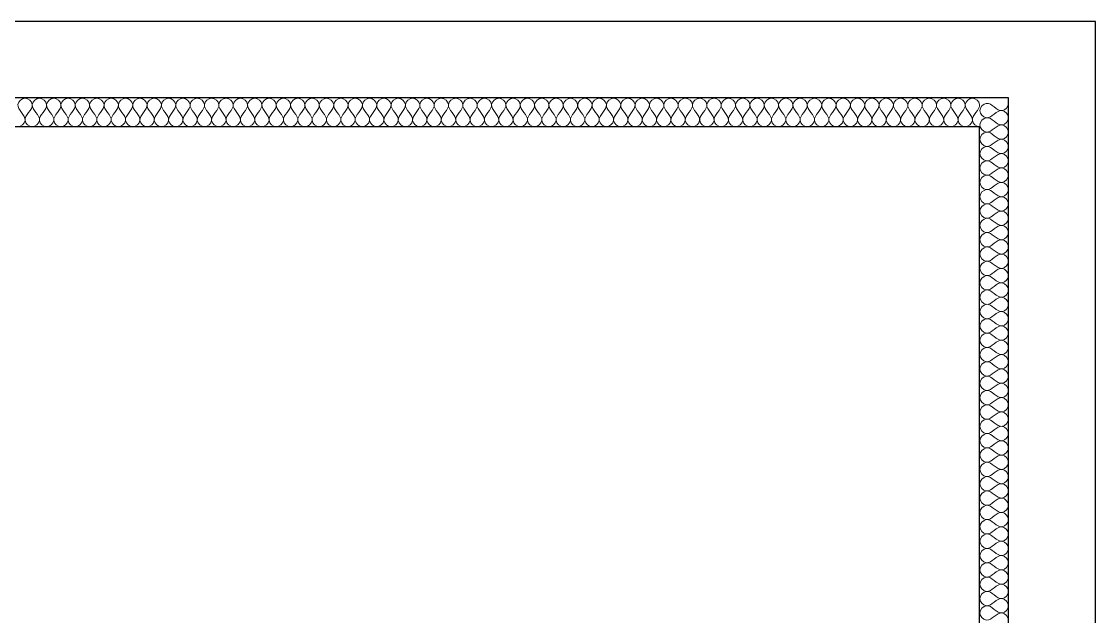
# Model space of a CAD drawing. Header units: metres. Extents: x 125 to 1179, y 511 to 749.
# Drawn here: x 694.06 to 735.69, y 676.27 to 699.33 of the extents above; entities that cross this region are included whole.
import ezdxf

# ---------------------------------------------------------------- set-up
doc = ezdxf.new("R2010")
doc.units = ezdxf.units.M
doc.layers.add('Text18', color=8, linetype='Continuous', lineweight=18)

msp = doc.modelspace()

# ---------------------------------------------------------------- linework, layer by layer
for p, q in [((735.692, 699.329), (385.661, 699.329)), ((735.692, 527.829), (735.692, 699.329)), ((732.321, 696.369), (510.855, 696.369)), ((732.321, 531.2), (732.321, 696.369)), ((731.197, 695.245), (532.321, 695.245)), ((731.197, 605.919), (731.197, 695.245))]:
    msp.add_line(p, q)
at = {"layer": 'Text18', "color": 0, "ltscale": 0.5}
for points, knots in [([(694.48, 696.107), (694.463, 696.227), (694.202, 696.488), (693.705, 695.993), (694.425, 695.609), (694.048, 695.246), (693.924, 695.245)], [2.217326, 2.217326, 2.217326, 2.217326, 2.553667, 2.890008, 3.49416, 3.830501, 3.830501, 3.830501, 3.830501]), ([(694.48, 695.245), (694.349, 695.246), (693.984, 695.609), (694.51, 695.892), (694.48, 696.107)], [1.2768335, 1.2768335, 1.2768335, 1.2768335, 1.6131741, 2.2173264, 2.2173264, 2.2173264, 2.2173264]), ([(695.036, 696.107), (695.02, 696.227), (694.758, 696.488), (694.261, 695.993), (694.982, 695.609), (694.605, 695.246), (694.48, 695.245)], [2.217326, 2.217326, 2.217326, 2.217326, 2.553667, 2.890008, 3.49416, 3.830501, 3.830501, 3.830501, 3.830501]), ([(695.036, 695.245), (694.906, 695.246), (694.54, 695.609), (695.066, 695.892), (695.036, 696.107)], [1.2768335, 1.2768335, 1.2768335, 1.2768335, 1.6131741, 2.2173264, 2.2173264, 2.2173264, 2.2173264]), ([(695.593, 696.107), (695.576, 696.227), (695.315, 696.488), (694.817, 695.993), (695.538, 695.609), (695.161, 695.246), (695.036, 695.245)], [2.217326, 2.217326, 2.217326, 2.217326, 2.553667, 2.890008, 3.49416, 3.830501, 3.830501, 3.830501, 3.830501]), ([(695.593, 695.245), (695.462, 695.246), (695.096, 695.609), (695.622, 695.892), (695.593, 696.107)], [1.2768335, 1.2768335, 1.2768335, 1.2768335, 1.6131741, 2.2173264, 2.2173264, 2.2173264, 2.2173264]), ([(696.149, 696.107), (696.132, 696.227), (695.871, 696.488), (695.374, 695.993), (696.094, 695.609), (695.717, 695.246), (695.593, 695.245)], [2.217326, 2.217326, 2.217326, 2.217326, 2.553667, 2.890008, 3.49416, 3.830501, 3.830501, 3.830501, 3.830501]), ([(696.149, 695.245), (696.018, 695.246), (695.653, 695.609), (696.179, 695.892), (696.149, 696.107)], [1.2768335, 1.2768335, 1.2768335, 1.2768335, 1.6131741, 2.2173264, 2.2173264, 2.2173264, 2.2173264]), ([(696.705, 696.107), (696.689, 696.227), (696.427, 696.488), (695.93, 695.993), (696.651, 695.609), (696.274, 695.246), (696.149, 695.245)], [2.217326, 2.217326, 2.217326, 2.217326, 2.553667, 2.890008, 3.49416, 3.830501, 3.830501, 3.830501, 3.830501]), ([(696.705, 695.245), (696.575, 695.246), (696.209, 695.609), (696.735, 695.892), (696.705, 696.107)], [1.2768335, 1.2768335, 1.2768335, 1.2768335, 1.6131741, 2.2173264, 2.2173264, 2.2173264, 2.2173264]), ([(697.262, 696.107), (697.245, 696.227), (696.984, 696.488), (696.486, 695.993), (697.207, 695.609), (696.83, 695.246), (696.705, 695.245)], [2.217326, 2.217326, 2.217326, 2.217326, 2.553667, 2.890008, 3.49416, 3.830501, 3.830501, 3.830501, 3.830501]), ([(697.262, 695.245), (697.131, 695.246), (696.765, 695.609), (697.291, 695.892), (697.262, 696.107)], [1.2768335, 1.2768335, 1.2768335, 1.2768335, 1.6131741, 2.2173264, 2.2173264, 2.2173264, 2.2173264]), ([(697.818, 696.107), (697.801, 696.227), (697.54, 696.488), (697.042, 695.993), (697.763, 695.609), (697.386, 695.246), (697.262, 695.245)], [2.217326, 2.217326, 2.217326, 2.217326, 2.553667, 2.890008, 3.49416, 3.830501, 3.830501, 3.830501, 3.830501]), ([(697.818, 695.245), (697.687, 695.246), (697.322, 695.609), (697.848, 695.892), (697.818, 696.107)], [1.2768335, 1.2768335, 1.2768335, 1.2768335, 1.6131741, 2.2173264, 2.2173264, 2.2173264, 2.2173264]), ([(698.374, 696.107), (698.358, 696.227), (698.096, 696.488), (697.599, 695.993), (698.319, 695.609), (697.943, 695.246), (697.818, 695.245)], [2.217326, 2.217326, 2.217326, 2.217326, 2.553667, 2.890008, 3.49416, 3.830501, 3.830501, 3.830501, 3.830501]), ([(698.374, 695.245), (698.243, 695.246), (697.878, 695.609), (698.404, 695.892), (698.374, 696.107)], [1.2768335, 1.2768335, 1.2768335, 1.2768335, 1.6131741, 2.2173264, 2.2173264, 2.2173264, 2.2173264]), ([(698.931, 696.107), (698.914, 696.227), (698.653, 696.488), (698.155, 695.993), (698.876, 695.609), (698.499, 695.246), (698.374, 695.245)], [2.217326, 2.217326, 2.217326, 2.217326, 2.553667, 2.890008, 3.49416, 3.830501, 3.830501, 3.830501, 3.830501]), ([(698.931, 695.245), (698.8, 695.246), (698.434, 695.609), (698.96, 695.892), (698.931, 696.107)], [1.2768335, 1.2768335, 1.2768335, 1.2768335, 1.6131741, 2.2173264, 2.2173264, 2.2173264, 2.2173264]), ([(699.487, 696.107), (699.47, 696.227), (699.209, 696.488), (698.711, 695.993), (699.432, 695.609), (699.055, 695.246), (698.931, 695.245)], [2.217326, 2.217326, 2.217326, 2.217326, 2.553667, 2.890008, 3.49416, 3.830501, 3.830501, 3.830501, 3.830501]), ([(699.487, 695.245), (699.356, 695.246), (698.991, 695.609), (699.517, 695.892), (699.487, 696.107)], [1.2768335, 1.2768335, 1.2768335, 1.2768335, 1.6131741, 2.2173264, 2.2173264, 2.2173264, 2.2173264]), ([(700.043, 696.107), (700.027, 696.227), (699.765, 696.488), (699.268, 695.993), (699.988, 695.609), (699.612, 695.246), (699.487, 695.245)], [2.217326, 2.217326, 2.217326, 2.217326, 2.553667, 2.890008, 3.49416, 3.830501, 3.830501, 3.830501, 3.830501]), ([(700.043, 695.245), (699.912, 695.246), (699.547, 695.609), (700.073, 695.892), (700.043, 696.107)], [1.2768335, 1.2768335, 1.2768335, 1.2768335, 1.6131741, 2.2173264, 2.2173264, 2.2173264, 2.2173264]), ([(700.6, 696.107), (700.583, 696.227), (700.322, 696.488), (699.824, 695.993), (700.545, 695.609), (700.168, 695.246), (700.043, 695.245)], [2.217326, 2.217326, 2.217326, 2.217326, 2.553667, 2.890008, 3.49416, 3.830501, 3.830501, 3.830501, 3.830501]), ([(700.6, 695.245), (700.469, 695.246), (700.103, 695.609), (700.629, 695.892), (700.6, 696.107)], [1.2768335, 1.2768335, 1.2768335, 1.2768335, 1.6131741, 2.2173264, 2.2173264, 2.2173264, 2.2173264]), ([(701.156, 696.107), (701.139, 696.227), (700.878, 696.488), (700.38, 695.993), (701.101, 695.609), (700.724, 695.246), (700.6, 695.245)], [2.217326, 2.217326, 2.217326, 2.217326, 2.553667, 2.890008, 3.49416, 3.830501, 3.830501, 3.830501, 3.830501]), ([(701.156, 695.245), (701.025, 695.246), (700.66, 695.609), (701.186, 695.892), (701.156, 696.107)], [1.2768335, 1.2768335, 1.2768335, 1.2768335, 1.6131741, 2.2173264, 2.2173264, 2.2173264, 2.2173264]), ([(701.712, 696.107), (701.696, 696.227), (701.434, 696.488), (700.937, 695.993), (701.657, 695.609), (701.281, 695.246), (701.156, 695.245)], [2.217326, 2.217326, 2.217326, 2.217326, 2.553667, 2.890008, 3.49416, 3.830501, 3.830501, 3.830501, 3.830501]), ([(701.712, 695.245), (701.581, 695.246), (701.216, 695.609), (701.742, 695.892), (701.712, 696.107)], [1.2768335, 1.2768335, 1.2768335, 1.2768335, 1.6131741, 2.2173264, 2.2173264, 2.2173264, 2.2173264]), ([(702.268, 696.107), (702.252, 696.227), (701.99, 696.488), (701.493, 695.993), (702.214, 695.609), (701.837, 695.246), (701.712, 695.245)], [2.217326, 2.217326, 2.217326, 2.217326, 2.553667, 2.890008, 3.49416, 3.830501, 3.830501, 3.830501, 3.830501]), ([(702.268, 695.245), (702.138, 695.246), (701.772, 695.609), (702.298, 695.892), (702.268, 696.107)], [1.2768335, 1.2768335, 1.2768335, 1.2768335, 1.6131741, 2.2173264, 2.2173264, 2.2173264, 2.2173264]), ([(702.825, 696.107), (702.808, 696.227), (702.547, 696.488), (702.049, 695.993), (702.77, 695.609), (702.393, 695.246), (702.268, 695.245)], [2.217326, 2.217326, 2.217326, 2.217326, 2.553667, 2.890008, 3.49416, 3.830501, 3.830501, 3.830501, 3.830501]), ([(702.825, 695.245), (702.694, 695.246), (702.328, 695.609), (702.855, 695.892), (702.825, 696.107)], [1.2768335, 1.2768335, 1.2768335, 1.2768335, 1.6131741, 2.2173264, 2.2173264, 2.2173264, 2.2173264]), ([(703.381, 696.107), (703.364, 696.227), (703.103, 696.488), (702.606, 695.993), (703.326, 695.609), (702.949, 695.246), (702.825, 695.245)], [2.217326, 2.217326, 2.217326, 2.217326, 2.553667, 2.890008, 3.49416, 3.830501, 3.830501, 3.830501, 3.830501]), ([(703.381, 695.245), (703.25, 695.246), (702.885, 695.609), (703.411, 695.892), (703.381, 696.107)], [1.2768335, 1.2768335, 1.2768335, 1.2768335, 1.6131741, 2.2173264, 2.2173264, 2.2173264, 2.2173264]), ([(703.937, 696.107), (703.921, 696.227), (703.659, 696.488), (703.162, 695.993), (703.883, 695.609), (703.506, 695.246), (703.381, 695.245)], [2.217326, 2.217326, 2.217326, 2.217326, 2.553667, 2.890008, 3.49416, 3.830501, 3.830501, 3.830501, 3.830501]), ([(703.937, 695.245), (703.807, 695.246), (703.441, 695.609), (703.967, 695.892), (703.937, 696.107)], [1.2768335, 1.2768335, 1.2768335, 1.2768335, 1.6131741, 2.2173264, 2.2173264, 2.2173264, 2.2173264]), ([(704.494, 696.107), (704.477, 696.227), (704.216, 696.488), (703.718, 695.993), (704.439, 695.609), (704.062, 695.246), (703.937, 695.245)], [2.217326, 2.217326, 2.217326, 2.217326, 2.553667, 2.890008, 3.49416, 3.830501, 3.830501, 3.830501, 3.830501]), ([(704.494, 695.245), (704.363, 695.246), (703.997, 695.609), (704.524, 695.892), (704.494, 696.107)], [1.2768335, 1.2768335, 1.2768335, 1.2768335, 1.6131741, 2.2173264, 2.2173264, 2.2173264, 2.2173264]), ([(705.05, 696.107), (705.033, 696.227), (704.772, 696.488), (704.275, 695.993), (704.995, 695.609), (704.618, 695.246), (704.494, 695.245)], [2.217326, 2.217326, 2.217326, 2.217326, 2.553667, 2.890008, 3.49416, 3.830501, 3.830501, 3.830501, 3.830501]), ([(705.05, 695.245), (704.919, 695.246), (704.554, 695.609), (705.08, 695.892), (705.05, 696.107)], [1.2768335, 1.2768335, 1.2768335, 1.2768335, 1.6131741, 2.2173264, 2.2173264, 2.2173264, 2.2173264]), ([(705.606, 696.107), (705.59, 696.227), (705.328, 696.488), (704.831, 695.993), (705.552, 695.609), (705.175, 695.246), (705.05, 695.245)], [2.217326, 2.217326, 2.217326, 2.217326, 2.553667, 2.890008, 3.49416, 3.830501, 3.830501, 3.830501, 3.830501]), ([(705.606, 695.245), (705.476, 695.246), (705.11, 695.609), (705.636, 695.892), (705.606, 696.107)], [1.2768335, 1.2768335, 1.2768335, 1.2768335, 1.6131741, 2.2173264, 2.2173264, 2.2173264, 2.2173264]), ([(706.163, 696.107), (706.146, 696.227), (705.885, 696.488), (705.387, 695.993), (706.108, 695.609), (705.731, 695.246), (705.606, 695.245)], [2.217326, 2.217326, 2.217326, 2.217326, 2.553667, 2.890008, 3.49416, 3.830501, 3.830501, 3.830501, 3.830501]), ([(706.163, 695.245), (706.032, 695.246), (705.666, 695.609), (706.193, 695.892), (706.163, 696.107)], [1.2768335, 1.2768335, 1.2768335, 1.2768335, 1.6131741, 2.2173264, 2.2173264, 2.2173264, 2.2173264]), ([(706.719, 696.107), (706.702, 696.227), (706.441, 696.488), (705.944, 695.993), (706.664, 695.609), (706.287, 695.246), (706.163, 695.245)], [2.217326, 2.217326, 2.217326, 2.217326, 2.553667, 2.890008, 3.49416, 3.830501, 3.830501, 3.830501, 3.830501]), ([(706.719, 695.245), (706.588, 695.246), (706.223, 695.609), (706.749, 695.892), (706.719, 696.107)], [1.2768335, 1.2768335, 1.2768335, 1.2768335, 1.6131741, 2.2173264, 2.2173264, 2.2173264, 2.2173264]), ([(707.275, 696.107), (707.259, 696.227), (706.997, 696.488), (706.5, 695.993), (707.221, 695.609), (706.844, 695.246), (706.719, 695.245)], [2.217326, 2.217326, 2.217326, 2.217326, 2.553667, 2.890008, 3.49416, 3.830501, 3.830501, 3.830501, 3.830501]), ([(707.275, 695.245), (707.145, 695.246), (706.779, 695.609), (707.305, 695.892), (707.275, 696.107)], [1.2768335, 1.2768335, 1.2768335, 1.2768335, 1.6131741, 2.2173264, 2.2173264, 2.2173264, 2.2173264]), ([(707.832, 696.107), (707.815, 696.227), (707.554, 696.488), (707.056, 695.993), (707.777, 695.609), (707.4, 695.246), (707.275, 695.245)], [2.217326, 2.217326, 2.217326, 2.217326, 2.553667, 2.890008, 3.49416, 3.830501, 3.830501, 3.830501, 3.830501]), ([(707.832, 695.245), (707.701, 695.246), (707.335, 695.609), (707.862, 695.892), (707.832, 696.107)], [1.2768335, 1.2768335, 1.2768335, 1.2768335, 1.6131741, 2.2173264, 2.2173264, 2.2173264, 2.2173264]), ([(708.388, 696.107), (708.371, 696.227), (708.11, 696.488), (707.613, 695.993), (708.333, 695.609), (707.956, 695.246), (707.832, 695.245)], [2.217326, 2.217326, 2.217326, 2.217326, 2.553667, 2.890008, 3.49416, 3.830501, 3.830501, 3.830501, 3.830501]), ([(708.388, 695.245), (708.257, 695.246), (707.892, 695.609), (708.418, 695.892), (708.388, 696.107)], [1.2768335, 1.2768335, 1.2768335, 1.2768335, 1.6131741, 2.2173264, 2.2173264, 2.2173264, 2.2173264]), ([(708.944, 696.107), (708.928, 696.227), (708.666, 696.488), (708.169, 695.993), (708.89, 695.609), (708.513, 695.246), (708.388, 695.245)], [2.217326, 2.217326, 2.217326, 2.217326, 2.553667, 2.890008, 3.49416, 3.830501, 3.830501, 3.830501, 3.830501]), ([(708.944, 695.245), (708.814, 695.246), (708.448, 695.609), (708.974, 695.892), (708.944, 696.107)], [1.2768335, 1.2768335, 1.2768335, 1.2768335, 1.6131741, 2.2173264, 2.2173264, 2.2173264, 2.2173264]), ([(709.501, 696.107), (709.484, 696.227), (709.223, 696.488), (708.725, 695.993), (709.446, 695.609), (709.069, 695.246), (708.944, 695.245)], [2.217326, 2.217326, 2.217326, 2.217326, 2.553667, 2.890008, 3.49416, 3.830501, 3.830501, 3.830501, 3.830501]), ([(709.501, 695.245), (709.37, 695.246), (709.004, 695.609), (709.531, 695.892), (709.501, 696.107)], [1.2768335, 1.2768335, 1.2768335, 1.2768335, 1.6131741, 2.2173264, 2.2173264, 2.2173264, 2.2173264]), ([(710.057, 696.107), (710.04, 696.227), (709.779, 696.488), (709.282, 695.993), (710.002, 695.609), (709.625, 695.246), (709.501, 695.245)], [2.217326, 2.217326, 2.217326, 2.217326, 2.553667, 2.890008, 3.49416, 3.830501, 3.830501, 3.830501, 3.830501]), ([(710.057, 695.245), (709.926, 695.246), (709.561, 695.609), (710.087, 695.892), (710.057, 696.107)], [1.2768335, 1.2768335, 1.2768335, 1.2768335, 1.6131741, 2.2173264, 2.2173264, 2.2173264, 2.2173264]), ([(710.613, 696.107), (710.597, 696.227), (710.335, 696.488), (709.838, 695.993), (710.559, 695.609), (710.182, 695.246), (710.057, 695.245)], [2.217326, 2.217326, 2.217326, 2.217326, 2.553667, 2.890008, 3.49416, 3.830501, 3.830501, 3.830501, 3.830501]), ([(710.613, 695.245), (710.483, 695.246), (710.117, 695.609), (710.643, 695.892), (710.613, 696.107)], [1.2768335, 1.2768335, 1.2768335, 1.2768335, 1.6131741, 2.2173264, 2.2173264, 2.2173264, 2.2173264]), ([(711.17, 696.107), (711.153, 696.227), (710.892, 696.488), (710.394, 695.993), (711.115, 695.609), (710.738, 695.246), (710.613, 695.245)], [2.217326, 2.217326, 2.217326, 2.217326, 2.553667, 2.890008, 3.49416, 3.830501, 3.830501, 3.830501, 3.830501]), ([(711.17, 695.245), (711.039, 695.246), (710.673, 695.609), (711.2, 695.892), (711.17, 696.107)], [1.2768335, 1.2768335, 1.2768335, 1.2768335, 1.6131741, 2.2173264, 2.2173264, 2.2173264, 2.2173264]), ([(711.726, 696.107), (711.709, 696.227), (711.448, 696.488), (710.951, 695.993), (711.671, 695.609), (711.294, 695.246), (711.17, 695.245)], [2.217326, 2.217326, 2.217326, 2.217326, 2.553667, 2.890008, 3.49416, 3.830501, 3.830501, 3.830501, 3.830501]), ([(711.726, 695.245), (711.595, 695.246), (711.23, 695.609), (711.756, 695.892), (711.726, 696.107)], [1.2768335, 1.2768335, 1.2768335, 1.2768335, 1.6131741, 2.2173264, 2.2173264, 2.2173264, 2.2173264]), ([(712.282, 696.107), (712.266, 696.227), (712.004, 696.488), (711.507, 695.993), (712.228, 695.609), (711.851, 695.246), (711.726, 695.245)], [2.217326, 2.217326, 2.217326, 2.217326, 2.553667, 2.890008, 3.49416, 3.830501, 3.830501, 3.830501, 3.830501]), ([(712.282, 695.245), (712.152, 695.246), (711.786, 695.609), (712.312, 695.892), (712.282, 696.107)], [1.2768335, 1.2768335, 1.2768335, 1.2768335, 1.6131741, 2.2173264, 2.2173264, 2.2173264, 2.2173264]), ([(712.839, 696.107), (712.822, 696.227), (712.561, 696.488), (712.063, 695.993), (712.784, 695.609), (712.407, 695.246), (712.282, 695.245)], [2.217326, 2.217326, 2.217326, 2.217326, 2.553667, 2.890008, 3.49416, 3.830501, 3.830501, 3.830501, 3.830501]), ([(712.839, 695.245), (712.708, 695.246), (712.342, 695.609), (712.868, 695.892), (712.839, 696.107)], [1.2768335, 1.2768335, 1.2768335, 1.2768335, 1.6131741, 2.2173264, 2.2173264, 2.2173264, 2.2173264]), ([(713.395, 696.107), (713.378, 696.227), (713.117, 696.488), (712.62, 695.993), (713.34, 695.609), (712.963, 695.246), (712.839, 695.245)], [2.217326, 2.217326, 2.217326, 2.217326, 2.553667, 2.890008, 3.49416, 3.830501, 3.830501, 3.830501, 3.830501]), ([(713.395, 695.245), (713.264, 695.246), (712.899, 695.609), (713.425, 695.892), (713.395, 696.107)], [1.2768335, 1.2768335, 1.2768335, 1.2768335, 1.6131741, 2.2173264, 2.2173264, 2.2173264, 2.2173264]), ([(713.951, 696.107), (713.935, 696.227), (713.673, 696.488), (713.176, 695.993), (713.897, 695.609), (713.52, 695.246), (713.395, 695.245)], [2.217326, 2.217326, 2.217326, 2.217326, 2.553667, 2.890008, 3.49416, 3.830501, 3.830501, 3.830501, 3.830501]), ([(713.951, 695.245), (713.821, 695.246), (713.455, 695.609), (713.981, 695.892), (713.951, 696.107)], [1.2768335, 1.2768335, 1.2768335, 1.2768335, 1.6131741, 2.2173264, 2.2173264, 2.2173264, 2.2173264]), ([(714.508, 696.107), (714.491, 696.227), (714.23, 696.488), (713.732, 695.993), (714.453, 695.609), (714.076, 695.246), (713.951, 695.245)], [2.217326, 2.217326, 2.217326, 2.217326, 2.553667, 2.890008, 3.49416, 3.830501, 3.830501, 3.830501, 3.830501]), ([(714.508, 695.245), (714.377, 695.246), (714.011, 695.609), (714.537, 695.892), (714.508, 696.107)], [1.2768335, 1.2768335, 1.2768335, 1.2768335, 1.6131741, 2.2173264, 2.2173264, 2.2173264, 2.2173264]), ([(715.064, 696.107), (715.047, 696.227), (714.786, 696.488), (714.288, 695.993), (715.009, 695.609), (714.632, 695.246), (714.508, 695.245)], [2.217326, 2.217326, 2.217326, 2.217326, 2.553667, 2.890008, 3.49416, 3.830501, 3.830501, 3.830501, 3.830501]), ([(715.064, 695.245), (714.933, 695.246), (714.568, 695.609), (715.094, 695.892), (715.064, 696.107)], [1.2768335, 1.2768335, 1.2768335, 1.2768335, 1.6131741, 2.2173264, 2.2173264, 2.2173264, 2.2173264]), ([(715.62, 696.107), (715.604, 696.227), (715.342, 696.488), (714.845, 695.993), (715.565, 695.609), (715.189, 695.246), (715.064, 695.245)], [2.217326, 2.217326, 2.217326, 2.217326, 2.553667, 2.890008, 3.49416, 3.830501, 3.830501, 3.830501, 3.830501]), ([(715.62, 695.245), (715.489, 695.246), (715.124, 695.609), (715.65, 695.892), (715.62, 696.107)], [1.2768335, 1.2768335, 1.2768335, 1.2768335, 1.6131741, 2.2173264, 2.2173264, 2.2173264, 2.2173264]), ([(716.177, 696.107), (716.16, 696.227), (715.899, 696.488), (715.401, 695.993), (716.122, 695.609), (715.745, 695.246), (715.62, 695.245)], [2.217326, 2.217326, 2.217326, 2.217326, 2.553667, 2.890008, 3.49416, 3.830501, 3.830501, 3.830501, 3.830501]), ([(716.177, 695.245), (716.046, 695.246), (715.68, 695.609), (716.206, 695.892), (716.177, 696.107)], [1.2768335, 1.2768335, 1.2768335, 1.2768335, 1.6131741, 2.2173264, 2.2173264, 2.2173264, 2.2173264]), ([(716.733, 696.107), (716.716, 696.227), (716.455, 696.488), (715.957, 695.993), (716.678, 695.609), (716.301, 695.246), (716.177, 695.245)], [2.217326, 2.217326, 2.217326, 2.217326, 2.553667, 2.890008, 3.49416, 3.830501, 3.830501, 3.830501, 3.830501]), ([(716.733, 695.245), (716.602, 695.246), (716.237, 695.609), (716.763, 695.892), (716.733, 696.107)], [1.2768335, 1.2768335, 1.2768335, 1.2768335, 1.6131741, 2.2173264, 2.2173264, 2.2173264, 2.2173264]), ([(717.289, 696.107), (717.273, 696.227), (717.011, 696.488), (716.514, 695.993), (717.234, 695.609), (716.858, 695.246), (716.733, 695.245)], [2.217326, 2.217326, 2.217326, 2.217326, 2.553667, 2.890008, 3.49416, 3.830501, 3.830501, 3.830501, 3.830501]), ([(717.289, 695.245), (717.158, 695.246), (716.793, 695.609), (717.319, 695.892), (717.289, 696.107)], [1.2768335, 1.2768335, 1.2768335, 1.2768335, 1.6131741, 2.2173264, 2.2173264, 2.2173264, 2.2173264]), ([(717.846, 696.107), (717.829, 696.227), (717.568, 696.488), (717.07, 695.993), (717.791, 695.609), (717.414, 695.246), (717.289, 695.245)], [2.217326, 2.217326, 2.217326, 2.217326, 2.553667, 2.890008, 3.49416, 3.830501, 3.830501, 3.830501, 3.830501]), ([(717.846, 695.245), (717.715, 695.246), (717.349, 695.609), (717.875, 695.892), (717.846, 696.107)], [1.2768335, 1.2768335, 1.2768335, 1.2768335, 1.6131741, 2.2173264, 2.2173264, 2.2173264, 2.2173264]), ([(718.402, 696.107), (718.385, 696.227), (718.124, 696.488), (717.626, 695.993), (718.347, 695.609), (717.97, 695.246), (717.846, 695.245)], [2.217326, 2.217326, 2.217326, 2.217326, 2.553667, 2.890008, 3.49416, 3.830501, 3.830501, 3.830501, 3.830501]), ([(718.402, 695.245), (718.271, 695.246), (717.906, 695.609), (718.432, 695.892), (718.402, 696.107)], [1.2768335, 1.2768335, 1.2768335, 1.2768335, 1.6131741, 2.2173264, 2.2173264, 2.2173264, 2.2173264]), ([(718.958, 696.107), (718.942, 696.227), (718.68, 696.488), (718.183, 695.993), (718.903, 695.609), (718.527, 695.246), (718.402, 695.245)], [2.217326, 2.217326, 2.217326, 2.217326, 2.553667, 2.890008, 3.49416, 3.830501, 3.830501, 3.830501, 3.830501]), ([(718.958, 695.245), (718.827, 695.246), (718.462, 695.609), (718.988, 695.892), (718.958, 696.107)], [1.2768335, 1.2768335, 1.2768335, 1.2768335, 1.6131741, 2.2173264, 2.2173264, 2.2173264, 2.2173264]), ([(719.514, 696.107), (719.498, 696.227), (719.236, 696.488), (718.739, 695.993), (719.46, 695.609), (719.083, 695.246), (718.958, 695.245)], [2.217326, 2.217326, 2.217326, 2.217326, 2.553667, 2.890008, 3.49416, 3.830501, 3.830501, 3.830501, 3.830501]), ([(719.514, 695.245), (719.384, 695.246), (719.018, 695.609), (719.544, 695.892), (719.514, 696.107)], [1.2768335, 1.2768335, 1.2768335, 1.2768335, 1.6131741, 2.2173264, 2.2173264, 2.2173264, 2.2173264]), ([(720.071, 696.107), (720.054, 696.227), (719.793, 696.488), (719.295, 695.993), (720.016, 695.609), (719.639, 695.246), (719.514, 695.245)], [2.217326, 2.217326, 2.217326, 2.217326, 2.553667, 2.890008, 3.49416, 3.830501, 3.830501, 3.830501, 3.830501]), ([(720.071, 695.245), (719.94, 695.246), (719.574, 695.609), (720.101, 695.892), (720.071, 696.107)], [1.2768335, 1.2768335, 1.2768335, 1.2768335, 1.6131741, 2.2173264, 2.2173264, 2.2173264, 2.2173264]), ([(720.627, 696.107), (720.61, 696.227), (720.349, 696.488), (719.852, 695.993), (720.572, 695.609), (720.195, 695.246), (720.071, 695.245)], [2.217326, 2.217326, 2.217326, 2.217326, 2.553667, 2.890008, 3.49416, 3.830501, 3.830501, 3.830501, 3.830501]), ([(720.627, 695.245), (720.496, 695.246), (720.131, 695.609), (720.657, 695.892), (720.627, 696.107)], [1.2768335, 1.2768335, 1.2768335, 1.2768335, 1.6131741, 2.2173264, 2.2173264, 2.2173264, 2.2173264]), ([(721.183, 696.107), (721.167, 696.227), (720.905, 696.488), (720.408, 695.993), (721.129, 695.609), (720.752, 695.246), (720.627, 695.245)], [2.217326, 2.217326, 2.217326, 2.217326, 2.553667, 2.890008, 3.49416, 3.830501, 3.830501, 3.830501, 3.830501]), ([(721.183, 695.245), (721.053, 695.246), (720.687, 695.609), (721.213, 695.892), (721.183, 696.107)], [1.2768335, 1.2768335, 1.2768335, 1.2768335, 1.6131741, 2.2173264, 2.2173264, 2.2173264, 2.2173264]), ([(721.74, 696.107), (721.723, 696.227), (721.462, 696.488), (720.964, 695.993), (721.685, 695.609), (721.308, 695.246), (721.183, 695.245)], [2.217326, 2.217326, 2.217326, 2.217326, 2.553667, 2.890008, 3.49416, 3.830501, 3.830501, 3.830501, 3.830501]), ([(721.74, 695.245), (721.609, 695.246), (721.243, 695.609), (721.77, 695.892), (721.74, 696.107)], [1.2768335, 1.2768335, 1.2768335, 1.2768335, 1.6131741, 2.2173264, 2.2173264, 2.2173264, 2.2173264]), ([(722.296, 696.107), (722.279, 696.227), (722.018, 696.488), (721.521, 695.993), (722.241, 695.609), (721.864, 695.246), (721.74, 695.245)], [2.217326, 2.217326, 2.217326, 2.217326, 2.553667, 2.890008, 3.49416, 3.830501, 3.830501, 3.830501, 3.830501]), ([(722.296, 695.245), (722.165, 695.246), (721.8, 695.609), (722.326, 695.892), (722.296, 696.107)], [1.2768335, 1.2768335, 1.2768335, 1.2768335, 1.6131741, 2.2173264, 2.2173264, 2.2173264, 2.2173264]), ([(722.852, 696.107), (722.836, 696.227), (722.574, 696.488), (722.077, 695.993), (722.798, 695.609), (722.421, 695.246), (722.296, 695.245)], [2.217326, 2.217326, 2.217326, 2.217326, 2.553667, 2.890008, 3.49416, 3.830501, 3.830501, 3.830501, 3.830501]), ([(722.852, 695.245), (722.722, 695.246), (722.356, 695.609), (722.882, 695.892), (722.852, 696.107)], [1.2768335, 1.2768335, 1.2768335, 1.2768335, 1.6131741, 2.2173264, 2.2173264, 2.2173264, 2.2173264]), ([(723.409, 696.107), (723.392, 696.227), (723.131, 696.488), (722.633, 695.993), (723.354, 695.609), (722.977, 695.246), (722.852, 695.245)], [2.217326, 2.217326, 2.217326, 2.217326, 2.553667, 2.890008, 3.49416, 3.830501, 3.830501, 3.830501, 3.830501]), ([(723.409, 695.245), (723.278, 695.246), (722.912, 695.609), (723.439, 695.892), (723.409, 696.107)], [1.2768335, 1.2768335, 1.2768335, 1.2768335, 1.6131741, 2.2173264, 2.2173264, 2.2173264, 2.2173264]), ([(723.965, 696.107), (723.948, 696.227), (723.687, 696.488), (723.19, 695.993), (723.91, 695.609), (723.533, 695.246), (723.409, 695.245)], [2.217326, 2.217326, 2.217326, 2.217326, 2.553667, 2.890008, 3.49416, 3.830501, 3.830501, 3.830501, 3.830501]), ([(723.965, 695.245), (723.834, 695.246), (723.469, 695.609), (723.995, 695.892), (723.965, 696.107)], [1.2768335, 1.2768335, 1.2768335, 1.2768335, 1.6131741, 2.2173264, 2.2173264, 2.2173264, 2.2173264]), ([(724.521, 696.107), (724.505, 696.227), (724.243, 696.488), (723.746, 695.993), (724.467, 695.609), (724.09, 695.246), (723.965, 695.245)], [2.217326, 2.217326, 2.217326, 2.217326, 2.553667, 2.890008, 3.49416, 3.830501, 3.830501, 3.830501, 3.830501]), ([(724.521, 695.245), (724.391, 695.246), (724.025, 695.609), (724.551, 695.892), (724.521, 696.107)], [1.2768335, 1.2768335, 1.2768335, 1.2768335, 1.6131741, 2.2173264, 2.2173264, 2.2173264, 2.2173264]), ([(725.078, 696.107), (725.061, 696.227), (724.8, 696.488), (724.302, 695.993), (725.023, 695.609), (724.646, 695.246), (724.521, 695.245)], [2.217326, 2.217326, 2.217326, 2.217326, 2.553667, 2.890008, 3.49416, 3.830501, 3.830501, 3.830501, 3.830501]), ([(725.078, 695.245), (724.947, 695.246), (724.581, 695.609), (725.108, 695.892), (725.078, 696.107)], [1.2768335, 1.2768335, 1.2768335, 1.2768335, 1.6131741, 2.2173264, 2.2173264, 2.2173264, 2.2173264]), ([(725.634, 696.107), (725.617, 696.227), (725.356, 696.488), (724.859, 695.993), (725.579, 695.609), (725.202, 695.246), (725.078, 695.245)], [2.217326, 2.217326, 2.217326, 2.217326, 2.553667, 2.890008, 3.49416, 3.830501, 3.830501, 3.830501, 3.830501]), ([(725.634, 695.245), (725.503, 695.246), (725.138, 695.609), (725.664, 695.892), (725.634, 696.107)], [1.2768335, 1.2768335, 1.2768335, 1.2768335, 1.6131741, 2.2173264, 2.2173264, 2.2173264, 2.2173264]), ([(726.19, 696.107), (726.174, 696.227), (725.912, 696.488), (725.415, 695.993), (726.136, 695.609), (725.759, 695.246), (725.634, 695.245)], [2.217326, 2.217326, 2.217326, 2.217326, 2.553667, 2.890008, 3.49416, 3.830501, 3.830501, 3.830501, 3.830501]), ([(726.19, 695.245), (726.06, 695.246), (725.694, 695.609), (726.22, 695.892), (726.19, 696.107)], [1.2768335, 1.2768335, 1.2768335, 1.2768335, 1.6131741, 2.2173264, 2.2173264, 2.2173264, 2.2173264]), ([(726.747, 696.107), (726.73, 696.227), (726.469, 696.488), (725.971, 695.993), (726.692, 695.609), (726.315, 695.246), (726.19, 695.245)], [2.217326, 2.217326, 2.217326, 2.217326, 2.553667, 2.890008, 3.49416, 3.830501, 3.830501, 3.830501, 3.830501]), ([(726.747, 695.245), (726.616, 695.246), (726.25, 695.609), (726.777, 695.892), (726.747, 696.107)], [1.2768335, 1.2768335, 1.2768335, 1.2768335, 1.6131741, 2.2173264, 2.2173264, 2.2173264, 2.2173264]), ([(727.303, 696.107), (727.286, 696.227), (727.025, 696.488), (726.528, 695.993), (727.248, 695.609), (726.871, 695.246), (726.747, 695.245)], [2.217326, 2.217326, 2.217326, 2.217326, 2.553667, 2.890008, 3.49416, 3.830501, 3.830501, 3.830501, 3.830501]), ([(727.303, 695.245), (727.172, 695.246), (726.807, 695.609), (727.333, 695.892), (727.303, 696.107)], [1.2768335, 1.2768335, 1.2768335, 1.2768335, 1.6131741, 2.2173264, 2.2173264, 2.2173264, 2.2173264]), ([(727.859, 696.107), (727.843, 696.227), (727.581, 696.488), (727.084, 695.993), (727.805, 695.609), (727.428, 695.246), (727.303, 695.245)], [2.217326, 2.217326, 2.217326, 2.217326, 2.553667, 2.890008, 3.49416, 3.830501, 3.830501, 3.830501, 3.830501]), ([(727.859, 695.245), (727.729, 695.246), (727.363, 695.609), (727.889, 695.892), (727.859, 696.107)], [1.2768335, 1.2768335, 1.2768335, 1.2768335, 1.6131741, 2.2173264, 2.2173264, 2.2173264, 2.2173264]), ([(728.416, 696.107), (728.399, 696.227), (728.138, 696.488), (727.64, 695.993), (728.361, 695.609), (727.984, 695.246), (727.859, 695.245)], [2.217326, 2.217326, 2.217326, 2.217326, 2.553667, 2.890008, 3.49416, 3.830501, 3.830501, 3.830501, 3.830501]), ([(728.416, 695.245), (728.285, 695.246), (727.919, 695.609), (728.446, 695.892), (728.416, 696.107)], [1.2768335, 1.2768335, 1.2768335, 1.2768335, 1.6131741, 2.2173264, 2.2173264, 2.2173264, 2.2173264]), ([(728.972, 696.107), (728.955, 696.227), (728.694, 696.488), (728.197, 695.993), (728.917, 695.609), (728.54, 695.246), (728.416, 695.245)], [2.217326, 2.217326, 2.217326, 2.217326, 2.553667, 2.890008, 3.49416, 3.830501, 3.830501, 3.830501, 3.830501]), ([(728.972, 695.245), (728.841, 695.246), (728.476, 695.609), (729.002, 695.892), (728.972, 696.107)], [1.2768335, 1.2768335, 1.2768335, 1.2768335, 1.6131741, 2.2173264, 2.2173264, 2.2173264, 2.2173264]), ([(729.528, 696.107), (729.512, 696.227), (729.25, 696.488), (728.753, 695.993), (729.474, 695.609), (729.097, 695.246), (728.972, 695.245)], [2.217326, 2.217326, 2.217326, 2.217326, 2.553667, 2.890008, 3.49416, 3.830501, 3.830501, 3.830501, 3.830501]), ([(729.528, 695.245), (729.398, 695.246), (729.032, 695.609), (729.558, 695.892), (729.528, 696.107)], [1.2768335, 1.2768335, 1.2768335, 1.2768335, 1.6131741, 2.2173264, 2.2173264, 2.2173264, 2.2173264]), ([(730.085, 696.107), (730.068, 696.227), (729.807, 696.488), (729.309, 695.993), (730.03, 695.609), (729.653, 695.246), (729.528, 695.245)], [2.217326, 2.217326, 2.217326, 2.217326, 2.553667, 2.890008, 3.49416, 3.830501, 3.830501, 3.830501, 3.830501]), ([(730.085, 695.245), (729.954, 695.246), (729.588, 695.609), (730.115, 695.892), (730.085, 696.107)], [1.2768335, 1.2768335, 1.2768335, 1.2768335, 1.6131741, 2.2173264, 2.2173264, 2.2173264, 2.2173264]), ([(730.641, 696.107), (730.624, 696.227), (730.363, 696.488), (729.866, 695.993), (730.586, 695.609), (730.209, 695.246), (730.085, 695.245)], [2.217326, 2.217326, 2.217326, 2.217326, 2.553667, 2.890008, 3.49416, 3.830501, 3.830501, 3.830501, 3.830501]), ([(730.641, 695.245), (730.51, 695.246), (730.145, 695.609), (730.671, 695.892), (730.641, 696.107)], [1.2768335, 1.2768335, 1.2768335, 1.2768335, 1.6131741, 2.2173264, 2.2173264, 2.2173264, 2.2173264]), ([(731.197, 696.107), (731.181, 696.227), (730.919, 696.488), (730.422, 695.993), (731.143, 695.609), (730.766, 695.246), (730.641, 695.245)], [2.217326, 2.217326, 2.217326, 2.217326, 2.553667, 2.890008, 3.49416, 3.830501, 3.830501, 3.830501, 3.830501]), ([(731.197, 695.245), (731.067, 695.246), (730.701, 695.609), (731.227, 695.892), (731.197, 696.107)], [1.2768335, 1.2768335, 1.2768335, 1.2768335, 1.6131741, 2.2173264, 2.2173264, 2.2173264, 2.2173264]), ([(731.459, 696.154), (731.339, 696.138), (731.078, 695.876), (731.573, 695.379), (731.957, 696.1), (732.32, 695.723), (732.321, 695.598)], [2.217326, 2.217326, 2.217326, 2.217326, 2.553667, 2.890008, 3.49416, 3.830501, 3.830501, 3.830501, 3.830501]), ([(732.321, 696.154), (732.319, 696.024), (731.957, 695.658), (731.674, 696.184), (731.459, 696.154)], [1.2768335, 1.2768335, 1.2768335, 1.2768335, 1.6131741, 2.2173264, 2.2173264, 2.2173264, 2.2173264]), ([(732.321, 695.598), (732.319, 695.467), (731.957, 695.102), (731.674, 695.628), (731.459, 695.598)], [1.2768335, 1.2768335, 1.2768335, 1.2768335, 1.6131741, 2.2173264, 2.2173264, 2.2173264, 2.2173264]), ([(731.459, 695.598), (731.339, 695.581), (731.078, 695.32), (731.573, 694.823), (731.957, 695.543), (732.32, 695.166), (732.321, 695.042)], [2.217326, 2.217326, 2.217326, 2.217326, 2.553667, 2.890008, 3.49416, 3.830501, 3.830501, 3.830501, 3.830501]), ([(731.459, 695.042), (731.339, 695.025), (731.078, 694.764), (731.573, 694.266), (731.957, 694.987), (732.32, 694.61), (732.321, 694.485)], [2.217326, 2.217326, 2.217326, 2.217326, 2.553667, 2.890008, 3.49416, 3.830501, 3.830501, 3.830501, 3.830501]), ([(732.321, 695.042), (732.319, 694.911), (731.957, 694.545), (731.674, 695.072), (731.459, 695.042)], [1.2768335, 1.2768335, 1.2768335, 1.2768335, 1.6131741, 2.2173264, 2.2173264, 2.2173264, 2.2173264]), ([(731.459, 694.485), (731.339, 694.469), (731.078, 694.207), (731.573, 693.71), (731.957, 694.431), (732.32, 694.054), (732.321, 693.929)], [2.217326, 2.217326, 2.217326, 2.217326, 2.553667, 2.890008, 3.49416, 3.830501, 3.830501, 3.830501, 3.830501]), ([(732.321, 694.485), (732.319, 694.355), (731.957, 693.989), (731.674, 694.515), (731.459, 694.485)], [1.2768335, 1.2768335, 1.2768335, 1.2768335, 1.6131741, 2.2173264, 2.2173264, 2.2173264, 2.2173264]), ([(732.321, 693.929), (732.319, 693.798), (731.957, 693.433), (731.674, 693.959), (731.459, 693.929)], [1.2768335, 1.2768335, 1.2768335, 1.2768335, 1.6131741, 2.2173264, 2.2173264, 2.2173264, 2.2173264]), ([(731.459, 693.929), (731.339, 693.912), (731.078, 693.651), (731.573, 693.154), (731.957, 693.874), (732.32, 693.497), (732.321, 693.373)], [2.217326, 2.217326, 2.217326, 2.217326, 2.553667, 2.890008, 3.49416, 3.830501, 3.830501, 3.830501, 3.830501]), ([(731.459, 693.373), (731.339, 693.356), (731.078, 693.095), (731.573, 692.597), (731.957, 693.318), (732.32, 692.941), (732.321, 692.816)], [2.217326, 2.217326, 2.217326, 2.217326, 2.553667, 2.890008, 3.49416, 3.830501, 3.830501, 3.830501, 3.830501]), ([(732.321, 693.373), (732.319, 693.242), (731.957, 692.876), (731.674, 693.403), (731.459, 693.373)], [1.2768335, 1.2768335, 1.2768335, 1.2768335, 1.6131741, 2.2173264, 2.2173264, 2.2173264, 2.2173264]), ([(731.459, 692.816), (731.339, 692.8), (731.078, 692.538), (731.573, 692.041), (731.957, 692.762), (732.32, 692.385), (732.321, 692.26)], [2.217326, 2.217326, 2.217326, 2.217326, 2.553667, 2.890008, 3.49416, 3.830501, 3.830501, 3.830501, 3.830501]), ([(732.321, 692.816), (732.319, 692.686), (731.957, 692.32), (731.674, 692.846), (731.459, 692.816)], [1.2768335, 1.2768335, 1.2768335, 1.2768335, 1.6131741, 2.2173264, 2.2173264, 2.2173264, 2.2173264]), ([(732.321, 692.26), (732.319, 692.129), (731.957, 691.764), (731.674, 692.29), (731.459, 692.26)], [1.2768335, 1.2768335, 1.2768335, 1.2768335, 1.6131741, 2.2173264, 2.2173264, 2.2173264, 2.2173264]), ([(731.459, 692.26), (731.339, 692.243), (731.078, 691.982), (731.573, 691.485), (731.957, 692.205), (732.32, 691.828), (732.321, 691.704)], [2.217326, 2.217326, 2.217326, 2.217326, 2.553667, 2.890008, 3.49416, 3.830501, 3.830501, 3.830501, 3.830501]), ([(731.459, 691.704), (731.339, 691.687), (731.078, 691.426), (731.573, 690.928), (731.957, 691.649), (732.32, 691.272), (732.321, 691.147)], [2.217326, 2.217326, 2.217326, 2.217326, 2.553667, 2.890008, 3.49416, 3.830501, 3.830501, 3.830501, 3.830501]), ([(732.321, 691.704), (732.319, 691.573), (731.957, 691.207), (731.674, 691.734), (731.459, 691.704)], [1.2768335, 1.2768335, 1.2768335, 1.2768335, 1.6131741, 2.2173264, 2.2173264, 2.2173264, 2.2173264]), ([(731.459, 691.147), (731.339, 691.131), (731.078, 690.869), (731.573, 690.372), (731.957, 691.093), (732.32, 690.716), (732.321, 690.591)], [2.217326, 2.217326, 2.217326, 2.217326, 2.553667, 2.890008, 3.49416, 3.830501, 3.830501, 3.830501, 3.830501]), ([(732.321, 691.147), (732.319, 691.017), (731.957, 690.651), (731.674, 691.177), (731.459, 691.147)], [1.2768335, 1.2768335, 1.2768335, 1.2768335, 1.6131741, 2.2173264, 2.2173264, 2.2173264, 2.2173264]), ([(731.459, 690.591), (731.339, 690.575), (731.078, 690.313), (731.573, 689.816), (731.957, 690.536), (732.32, 690.16), (732.321, 690.035)], [2.217326, 2.217326, 2.217326, 2.217326, 2.553667, 2.890008, 3.49416, 3.830501, 3.830501, 3.830501, 3.830501]), ([(732.321, 690.591), (732.319, 690.46), (731.957, 690.095), (731.674, 690.621), (731.459, 690.591)], [1.2768335, 1.2768335, 1.2768335, 1.2768335, 1.6131741, 2.2173264, 2.2173264, 2.2173264, 2.2173264]), ([(731.459, 690.035), (731.339, 690.018), (731.078, 689.757), (731.573, 689.259), (731.957, 689.98), (732.32, 689.603), (732.321, 689.479)], [2.217326, 2.217326, 2.217326, 2.217326, 2.553667, 2.890008, 3.49416, 3.830501, 3.830501, 3.830501, 3.830501]), ([(732.321, 690.035), (732.319, 689.904), (731.957, 689.539), (731.674, 690.065), (731.459, 690.035)], [1.2768335, 1.2768335, 1.2768335, 1.2768335, 1.6131741, 2.2173264, 2.2173264, 2.2173264, 2.2173264]), ([(731.459, 689.479), (731.339, 689.462), (731.078, 689.201), (731.573, 688.703), (731.957, 689.424), (732.32, 689.047), (732.321, 688.922)], [2.217326, 2.217326, 2.217326, 2.217326, 2.553667, 2.890008, 3.49416, 3.830501, 3.830501, 3.830501, 3.830501]), ([(732.321, 689.479), (732.319, 689.348), (731.957, 688.982), (731.674, 689.508), (731.459, 689.479)], [1.2768335, 1.2768335, 1.2768335, 1.2768335, 1.6131741, 2.2173264, 2.2173264, 2.2173264, 2.2173264]), ([(731.459, 688.922), (731.339, 688.906), (731.078, 688.644), (731.573, 688.147), (731.957, 688.867), (732.32, 688.491), (732.321, 688.366)], [2.217326, 2.217326, 2.217326, 2.217326, 2.553667, 2.890008, 3.49416, 3.830501, 3.830501, 3.830501, 3.830501]), ([(732.321, 688.922), (732.319, 688.791), (731.957, 688.426), (731.674, 688.952), (731.459, 688.922)], [1.2768335, 1.2768335, 1.2768335, 1.2768335, 1.6131741, 2.2173264, 2.2173264, 2.2173264, 2.2173264]), ([(731.459, 688.366), (731.339, 688.349), (731.078, 688.088), (731.573, 687.59), (731.957, 688.311), (732.32, 687.934), (732.321, 687.81)], [2.217326, 2.217326, 2.217326, 2.217326, 2.553667, 2.890008, 3.49416, 3.830501, 3.830501, 3.830501, 3.830501]), ([(732.321, 688.366), (732.319, 688.235), (731.957, 687.87), (731.674, 688.396), (731.459, 688.366)], [1.2768335, 1.2768335, 1.2768335, 1.2768335, 1.6131741, 2.2173264, 2.2173264, 2.2173264, 2.2173264]), ([(731.459, 687.81), (731.339, 687.793), (731.078, 687.532), (731.573, 687.034), (731.957, 687.755), (732.32, 687.378), (732.321, 687.253)], [2.217326, 2.217326, 2.217326, 2.217326, 2.553667, 2.890008, 3.49416, 3.830501, 3.830501, 3.830501, 3.830501]), ([(732.321, 687.81), (732.319, 687.679), (731.957, 687.313), (731.674, 687.839), (731.459, 687.81)], [1.2768335, 1.2768335, 1.2768335, 1.2768335, 1.6131741, 2.2173264, 2.2173264, 2.2173264, 2.2173264]), ([(731.459, 687.253), (731.339, 687.237), (731.078, 686.975), (731.573, 686.478), (731.957, 687.198), (732.32, 686.822), (732.321, 686.697)], [2.217326, 2.217326, 2.217326, 2.217326, 2.553667, 2.890008, 3.49416, 3.830501, 3.830501, 3.830501, 3.830501]), ([(732.321, 687.253), (732.319, 687.122), (731.957, 686.757), (731.674, 687.283), (731.459, 687.253)], [1.2768335, 1.2768335, 1.2768335, 1.2768335, 1.6131741, 2.2173264, 2.2173264, 2.2173264, 2.2173264]), ([(731.459, 686.697), (731.339, 686.68), (731.078, 686.419), (731.573, 685.921), (731.957, 686.642), (732.32, 686.265), (732.321, 686.141)], [2.217326, 2.217326, 2.217326, 2.217326, 2.553667, 2.890008, 3.49416, 3.830501, 3.830501, 3.830501, 3.830501]), ([(732.321, 686.697), (732.319, 686.566), (731.957, 686.201), (731.674, 686.727), (731.459, 686.697)], [1.2768335, 1.2768335, 1.2768335, 1.2768335, 1.6131741, 2.2173264, 2.2173264, 2.2173264, 2.2173264]), ([(731.459, 686.141), (731.339, 686.124), (731.078, 685.863), (731.573, 685.365), (731.957, 686.086), (732.32, 685.709), (732.321, 685.584)], [2.217326, 2.217326, 2.217326, 2.217326, 2.553667, 2.890008, 3.49416, 3.830501, 3.830501, 3.830501, 3.830501]), ([(732.321, 686.141), (732.319, 686.01), (731.957, 685.644), (731.674, 686.17), (731.459, 686.141)], [1.2768335, 1.2768335, 1.2768335, 1.2768335, 1.6131741, 2.2173264, 2.2173264, 2.2173264, 2.2173264]), ([(731.459, 685.584), (731.339, 685.568), (731.078, 685.306), (731.573, 684.809), (731.957, 685.53), (732.32, 685.153), (732.321, 685.028)], [2.217326, 2.217326, 2.217326, 2.217326, 2.553667, 2.890008, 3.49416, 3.830501, 3.830501, 3.830501, 3.830501]), ([(732.321, 685.584), (732.319, 685.454), (731.957, 685.088), (731.674, 685.614), (731.459, 685.584)], [1.2768335, 1.2768335, 1.2768335, 1.2768335, 1.6131741, 2.2173264, 2.2173264, 2.2173264, 2.2173264]), ([(731.459, 685.028), (731.339, 685.011), (731.078, 684.75), (731.573, 684.253), (731.957, 684.973), (732.32, 684.596), (732.321, 684.472)], [2.217326, 2.217326, 2.217326, 2.217326, 2.553667, 2.890008, 3.49416, 3.830501, 3.830501, 3.830501, 3.830501]), ([(732.321, 685.028), (732.319, 684.897), (731.957, 684.532), (731.674, 685.058), (731.459, 685.028)], [1.2768335, 1.2768335, 1.2768335, 1.2768335, 1.6131741, 2.2173264, 2.2173264, 2.2173264, 2.2173264]), ([(731.459, 684.472), (731.339, 684.455), (731.078, 684.194), (731.573, 683.696), (731.957, 684.417), (732.32, 684.04), (732.321, 683.915)], [2.217326, 2.217326, 2.217326, 2.217326, 2.553667, 2.890008, 3.49416, 3.830501, 3.830501, 3.830501, 3.830501]), ([(732.321, 684.472), (732.319, 684.341), (731.957, 683.975), (731.674, 684.501), (731.459, 684.472)], [1.2768335, 1.2768335, 1.2768335, 1.2768335, 1.6131741, 2.2173264, 2.2173264, 2.2173264, 2.2173264]), ([(731.459, 683.915), (731.339, 683.899), (731.078, 683.637), (731.573, 683.14), (731.957, 683.861), (732.32, 683.484), (732.321, 683.359)], [2.217326, 2.217326, 2.217326, 2.217326, 2.553667, 2.890008, 3.49416, 3.830501, 3.830501, 3.830501, 3.830501]), ([(732.321, 683.915), (732.319, 683.785), (731.957, 683.419), (731.674, 683.945), (731.459, 683.915)], [1.2768335, 1.2768335, 1.2768335, 1.2768335, 1.6131741, 2.2173264, 2.2173264, 2.2173264, 2.2173264]), ([(731.459, 683.359), (731.339, 683.342), (731.078, 683.081), (731.573, 682.584), (731.957, 683.304), (732.32, 682.927), (732.321, 682.803)], [2.217326, 2.217326, 2.217326, 2.217326, 2.553667, 2.890008, 3.49416, 3.830501, 3.830501, 3.830501, 3.830501]), ([(732.321, 683.359), (732.319, 683.228), (731.957, 682.863), (731.674, 683.389), (731.459, 683.359)], [1.2768335, 1.2768335, 1.2768335, 1.2768335, 1.6131741, 2.2173264, 2.2173264, 2.2173264, 2.2173264]), ([(731.459, 682.803), (731.339, 682.786), (731.078, 682.525), (731.573, 682.027), (731.957, 682.748), (732.32, 682.371), (732.321, 682.246)], [2.217326, 2.217326, 2.217326, 2.217326, 2.553667, 2.890008, 3.49416, 3.830501, 3.830501, 3.830501, 3.830501]), ([(732.321, 682.803), (732.319, 682.672), (731.957, 682.306), (731.674, 682.833), (731.459, 682.803)], [1.2768335, 1.2768335, 1.2768335, 1.2768335, 1.6131741, 2.2173264, 2.2173264, 2.2173264, 2.2173264]), ([(731.459, 682.246), (731.339, 682.23), (731.078, 681.968), (731.573, 681.471), (731.957, 682.192), (732.32, 681.815), (732.321, 681.69)], [2.217326, 2.217326, 2.217326, 2.217326, 2.553667, 2.890008, 3.49416, 3.830501, 3.830501, 3.830501, 3.830501]), ([(732.321, 682.246), (732.319, 682.116), (731.957, 681.75), (731.674, 682.276), (731.459, 682.246)], [1.2768335, 1.2768335, 1.2768335, 1.2768335, 1.6131741, 2.2173264, 2.2173264, 2.2173264, 2.2173264]), ([(731.459, 681.69), (731.339, 681.673), (731.078, 681.412), (731.573, 680.915), (731.957, 681.635), (732.32, 681.258), (732.321, 681.134)], [2.217326, 2.217326, 2.217326, 2.217326, 2.553667, 2.890008, 3.49416, 3.830501, 3.830501, 3.830501, 3.830501]), ([(732.321, 681.69), (732.319, 681.559), (731.957, 681.194), (731.674, 681.72), (731.459, 681.69)], [1.2768335, 1.2768335, 1.2768335, 1.2768335, 1.6131741, 2.2173264, 2.2173264, 2.2173264, 2.2173264]), ([(731.459, 681.134), (731.339, 681.117), (731.078, 680.856), (731.573, 680.358), (731.957, 681.079), (732.32, 680.702), (732.321, 680.577)], [2.217326, 2.217326, 2.217326, 2.217326, 2.553667, 2.890008, 3.49416, 3.830501, 3.830501, 3.830501, 3.830501]), ([(732.321, 681.134), (732.319, 681.003), (731.957, 680.637), (731.674, 681.164), (731.459, 681.134)], [1.2768335, 1.2768335, 1.2768335, 1.2768335, 1.6131741, 2.2173264, 2.2173264, 2.2173264, 2.2173264]), ([(731.459, 680.577), (731.339, 680.561), (731.078, 680.299), (731.573, 679.802), (731.957, 680.523), (732.32, 680.146), (732.321, 680.021)], [2.217326, 2.217326, 2.217326, 2.217326, 2.553667, 2.890008, 3.49416, 3.830501, 3.830501, 3.830501, 3.830501]), ([(732.321, 680.577), (732.319, 680.447), (731.957, 680.081), (731.674, 680.607), (731.459, 680.577)], [1.2768335, 1.2768335, 1.2768335, 1.2768335, 1.6131741, 2.2173264, 2.2173264, 2.2173264, 2.2173264]), ([(731.459, 680.021), (731.339, 680.004), (731.078, 679.743), (731.573, 679.246), (731.957, 679.966), (732.32, 679.589), (732.321, 679.465)], [2.217326, 2.217326, 2.217326, 2.217326, 2.553667, 2.890008, 3.49416, 3.830501, 3.830501, 3.830501, 3.830501]), ([(732.321, 680.021), (732.319, 679.89), (731.957, 679.525), (731.674, 680.051), (731.459, 680.021)], [1.2768335, 1.2768335, 1.2768335, 1.2768335, 1.6131741, 2.2173264, 2.2173264, 2.2173264, 2.2173264]), ([(731.459, 679.465), (731.339, 679.448), (731.078, 679.187), (731.573, 678.689), (731.957, 679.41), (732.32, 679.033), (732.321, 678.908)], [2.217326, 2.217326, 2.217326, 2.217326, 2.553667, 2.890008, 3.49416, 3.830501, 3.830501, 3.830501, 3.830501]), ([(732.321, 679.465), (732.319, 679.334), (731.957, 678.968), (731.674, 679.495), (731.459, 679.465)], [1.2768335, 1.2768335, 1.2768335, 1.2768335, 1.6131741, 2.2173264, 2.2173264, 2.2173264, 2.2173264]), ([(731.459, 678.908), (731.339, 678.892), (731.078, 678.63), (731.573, 678.133), (731.957, 678.854), (732.32, 678.477), (732.321, 678.352)], [2.217326, 2.217326, 2.217326, 2.217326, 2.553667, 2.890008, 3.49416, 3.830501, 3.830501, 3.830501, 3.830501]), ([(732.321, 678.908), (732.319, 678.778), (731.957, 678.412), (731.674, 678.938), (731.459, 678.908)], [1.2768335, 1.2768335, 1.2768335, 1.2768335, 1.6131741, 2.2173264, 2.2173264, 2.2173264, 2.2173264]), ([(731.459, 678.352), (731.339, 678.335), (731.078, 678.074), (731.573, 677.577), (731.957, 678.297), (732.32, 677.92), (732.321, 677.796)], [2.217326, 2.217326, 2.217326, 2.217326, 2.553667, 2.890008, 3.49416, 3.830501, 3.830501, 3.830501, 3.830501]), ([(732.321, 678.352), (732.319, 678.221), (731.957, 677.856), (731.674, 678.382), (731.459, 678.352)], [1.2768335, 1.2768335, 1.2768335, 1.2768335, 1.6131741, 2.2173264, 2.2173264, 2.2173264, 2.2173264]), ([(731.459, 677.796), (731.339, 677.779), (731.078, 677.518), (731.573, 677.02), (731.957, 677.741), (732.32, 677.364), (732.321, 677.239)], [2.217326, 2.217326, 2.217326, 2.217326, 2.553667, 2.890008, 3.49416, 3.830501, 3.830501, 3.830501, 3.830501]), ([(732.321, 677.796), (732.319, 677.665), (731.957, 677.299), (731.674, 677.826), (731.459, 677.796)], [1.2768335, 1.2768335, 1.2768335, 1.2768335, 1.6131741, 2.2173264, 2.2173264, 2.2173264, 2.2173264]), ([(731.459, 677.239), (731.339, 677.223), (731.078, 676.961), (731.573, 676.464), (731.957, 677.185), (732.32, 676.808), (732.321, 676.683)], [2.217326, 2.217326, 2.217326, 2.217326, 2.553667, 2.890008, 3.49416, 3.830501, 3.830501, 3.830501, 3.830501]), ([(732.321, 677.239), (732.319, 677.109), (731.957, 676.743), (731.674, 677.269), (731.459, 677.239)], [1.2768335, 1.2768335, 1.2768335, 1.2768335, 1.6131741, 2.2173264, 2.2173264, 2.2173264, 2.2173264]), ([(731.459, 676.683), (731.339, 676.666), (731.078, 676.405), (731.573, 675.908), (731.957, 676.628), (732.32, 676.251), (732.321, 676.127)], [2.217326, 2.217326, 2.217326, 2.217326, 2.553667, 2.890008, 3.49416, 3.830501, 3.830501, 3.830501, 3.830501]), ([(732.321, 676.683), (732.319, 676.552), (731.957, 676.187), (731.674, 676.713), (731.459, 676.683)], [1.2768335, 1.2768335, 1.2768335, 1.2768335, 1.6131741, 2.2173264, 2.2173264, 2.2173264, 2.2173264])]:
    msp.add_open_spline(points, degree=3, knots=knots, dxfattribs=at)

doc.saveas('drawing.dxf')
